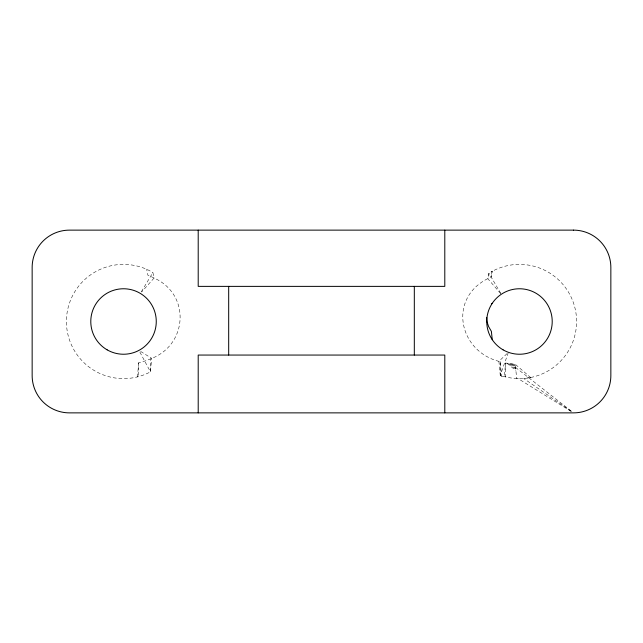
<?xml version="1.0" encoding="UTF-8"?>
<svg xmlns="http://www.w3.org/2000/svg" width="643" height="643" viewBox="0 0 643 643"><rect width="100%" height="100%" fill="white"/><g stroke="black" fill="none" stroke-linecap="round" stroke-linejoin="round"><path stroke-width="0.48" stroke-dasharray="3.21 2.41" d="M138.751 362.724L137.401 376.894L138.751 376.541L138.751 362.724A64.911 64.911 0 0 0 150.446 358.898C187.74 345.387 190.891 294.39 154.079 278.033A61.832 61.832 0 0 0 147.938 275.268L146.668 269.288M505.599 363.014L505.599 376.894L504.249 376.87L505.599 363.014L515.276 364.292L530.62 377.513L531.986 377.224M500.64 293.529L487.748 278.66L491.324 276.852L492.554 271.137L488.921 273.251L487.748 278.66C447.608 298.778 458.813 351.978 500.238 361.679L501.564 376.219L504.249 376.87M501.564 376.219L500.238 375.271L508.115 353.248M141.356 291.745L152.881 272.519L154.079 278.033L141.661 291.954M507.086 353.61L498.92 361.278L500.238 375.271A57.106 57.106 0 0 0 576.377 316.597A57.106 57.106 0 0 0 491.324 271.812L491.324 276.852M530.62 377.513L523.675 378.454L571.9 411.745M570.976 411.295L518.073 378.59L516.675 378.542L515.276 364.292M140.656 351.44L151.676 358.336L150.446 371.863A57.106 57.106 0 0 1 66.43 320.101A57.106 57.106 0 0 1 152.881 272.519M508.332 363.52L515.75 369.13M509.714 363.729L515.67 368.318M511.097 363.914L571.989 411.641M512.487 364.067L515.485 366.47M513.878 364.195L515.389 365.425M506.965 363.279L515.895 370.569M500.793 293.433L488.921 273.251L488.921 278.033M139.877 352.099L150.446 371.863L150.446 358.89M500.238 361.679L500.238 375.271"/><path stroke-width="0.96" d="M491.389 303.793L492.249 303.311M492.249 339.689L491.389 331.394L488.648 326.636L487.362 322.834A22.175 22.175 0 0 1 486.735 317.594M444.795 230.13L444.795 286.376L198.205 286.376L198.205 230.13M444.795 412.87L444.795 355.057L198.205 355.057L198.205 412.87M414.317 286.376L414.317 355.057M228.683 286.376L228.683 355.057M573.54 230.13L69.46 230.13A37.31 37.31 0 0 0 32.15 267.44L32.15 375.56A37.31 37.31 0 0 0 69.46 412.87L573.54 412.87A37.31 37.31 0 0 0 610.85 375.56L610.85 267.44A37.31 37.31 0 0 0 573.54 230.13M503.107 349.856A32.745 32.745 0 0 0 552.216 321.5A32.745 32.745 0 0 0 503.107 293.144A32.745 32.745 0 0 0 503.107 349.856M107.156 349.856A32.745 32.745 0 0 0 156.265 321.5A32.745 32.745 0 0 0 107.156 293.144A32.745 32.745 0 0 0 107.156 349.856"/></g></svg>
